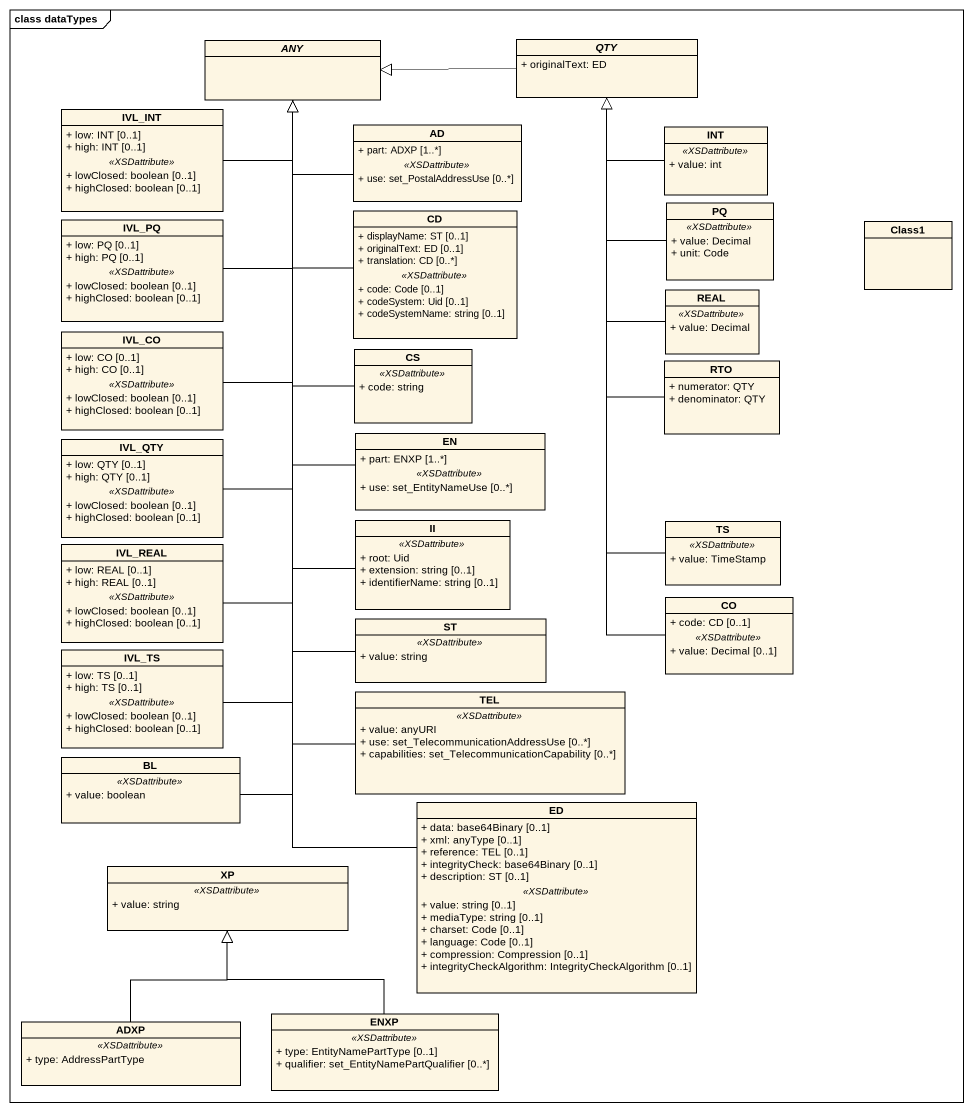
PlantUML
@startuml
mainframe class dataTypes
hide circle
hide empty members
skinparam classAttributeIconSize 0
abstract class ANY
abstract class QTY {
  + originalText: ED
}
class IVL_INT {
  + low: INT [0..1]
  + high: INT [0..1]
  .. <<XSDattribute>> ..
  + lowClosed: boolean [0..1]
  + highClosed: boolean [0..1]
}
class AD {
  + part: ADXP [1..*]
  .. <<XSDattribute>> ..
  + use: set_PostalAddressUse [0..*]
}
class INT {
  .. <<XSDattribute>> ..
  + value: int
}
class IVL_PQ {
  + low: PQ [0..1]
  + high: PQ [0..1]
  .. <<XSDattribute>> ..
  + lowClosed: boolean [0..1]
  + highClosed: boolean [0..1]
}
class CD {
  + displayName: ST [0..1]
  + originalText: ED [0..1]
  + translation: CD [0..*]
  .. <<XSDattribute>> ..
  + code: Code [0..1]
  + codeSystem: Uid [0..1]
  + codeSystemName: string [0..1]
}
class PQ {
  .. <<XSDattribute>> ..
  + value: Decimal
  + unit: Code
}
class Class1
class REAL {
  .. <<XSDattribute>> ..
  + value: Decimal
}
class IVL_CO {
  + low: CO [0..1]
  + high: CO [0..1]
  .. <<XSDattribute>> ..
  + lowClosed: boolean [0..1]
  + highClosed: boolean [0..1]
}
class CS {
  .. <<XSDattribute>> ..
  + code: string
}
class RTO {
  + numerator: QTY
  + denominator: QTY
}
class IVL_QTY {
  + low: QTY [0..1]
  + high: QTY [0..1]
  .. <<XSDattribute>> ..
  + lowClosed: boolean [0..1]
  + highClosed: boolean [0..1]
}
class EN {
  + part: ENXP [1..*]
  .. <<XSDattribute>> ..
  + use: set_EntityNameUse [0..*]
}
class II {
  .. <<XSDattribute>> ..
  + root: Uid
  + extension: string [0..1]
  + identifierName: string [0..1]
}
class TS {
  .. <<XSDattribute>> ..
  + value: TimeStamp
}
class IVL_REAL {
  + low: REAL [0..1]
  + high: REAL [0..1]
  .. <<XSDattribute>> ..
  + lowClosed: boolean [0..1]
  + highClosed: boolean [0..1]
}
class ST {
  .. <<XSDattribute>> ..
  + value: string
}
class CO {
  + code: CD [0..1]
  .. <<XSDattribute>> ..
  + value: Decimal [0..1]
}
class IVL_TS {
  + low: TS [0..1]
  + high: TS [0..1]
  .. <<XSDattribute>> ..
  + lowClosed: boolean [0..1]
  + highClosed: boolean [0..1]
}
class TEL {
  .. <<XSDattribute>> ..
  + value: anyURI
  + use: set_TelecommunicationAddressUse [0..*]
  + capabilities: set_TelecommunicationCapability [0..*]
}
class BL {
  .. <<XSDattribute>> ..
  + value: boolean
}
class ED {
  + data: base64Binary [0..1]
  + xml: anyType [0..1]
  + reference: TEL [0..1]
  + integrityCheck: base64Binary [0..1]
  + description: ST [0..1]
  .. <<XSDattribute>> ..
  + value: string [0..1]
  + mediaType: string [0..1]
  + charset: Code [0..1]
  + language: Code [0..1]
  + compression: Compression [0..1]
  + integrityCheckAlgorithm: IntegrityCheckAlgorithm [0..1]
}
class XP {
  .. <<XSDattribute>> ..
  + value: string
}
class ENXP {
  .. <<XSDattribute>> ..
  + type: EntityNamePartType [0..1]
  + qualifier: set_EntityNamePartQualifier [0..*]
}
class ADXP {
  .. <<XSDattribute>> ..
  + type: AddressPartType
}
QTY -left-|> ANY
IVL_INT -up-|> ANY
AD -up-|> ANY
INT -up-|> QTY
IVL_PQ -up-|> ANY
CD -up-|> ANY
PQ -up-|> QTY
REAL -up-|> QTY
IVL_CO -up-|> ANY
CS -up-|> ANY
RTO -up-|> QTY
IVL_QTY -up-|> ANY
EN -up-|> ANY
II -up-|> ANY
TS -up-|> QTY
IVL_REAL -up-|> ANY
ST -up-|> ANY
CO -up-|> QTY
IVL_TS -up-|> ANY
TEL -up-|> ANY
BL -up-|> ANY
ED -up-|> ANY
ENXP -up-|> XP
ADXP -up-|> XP
@enduml
